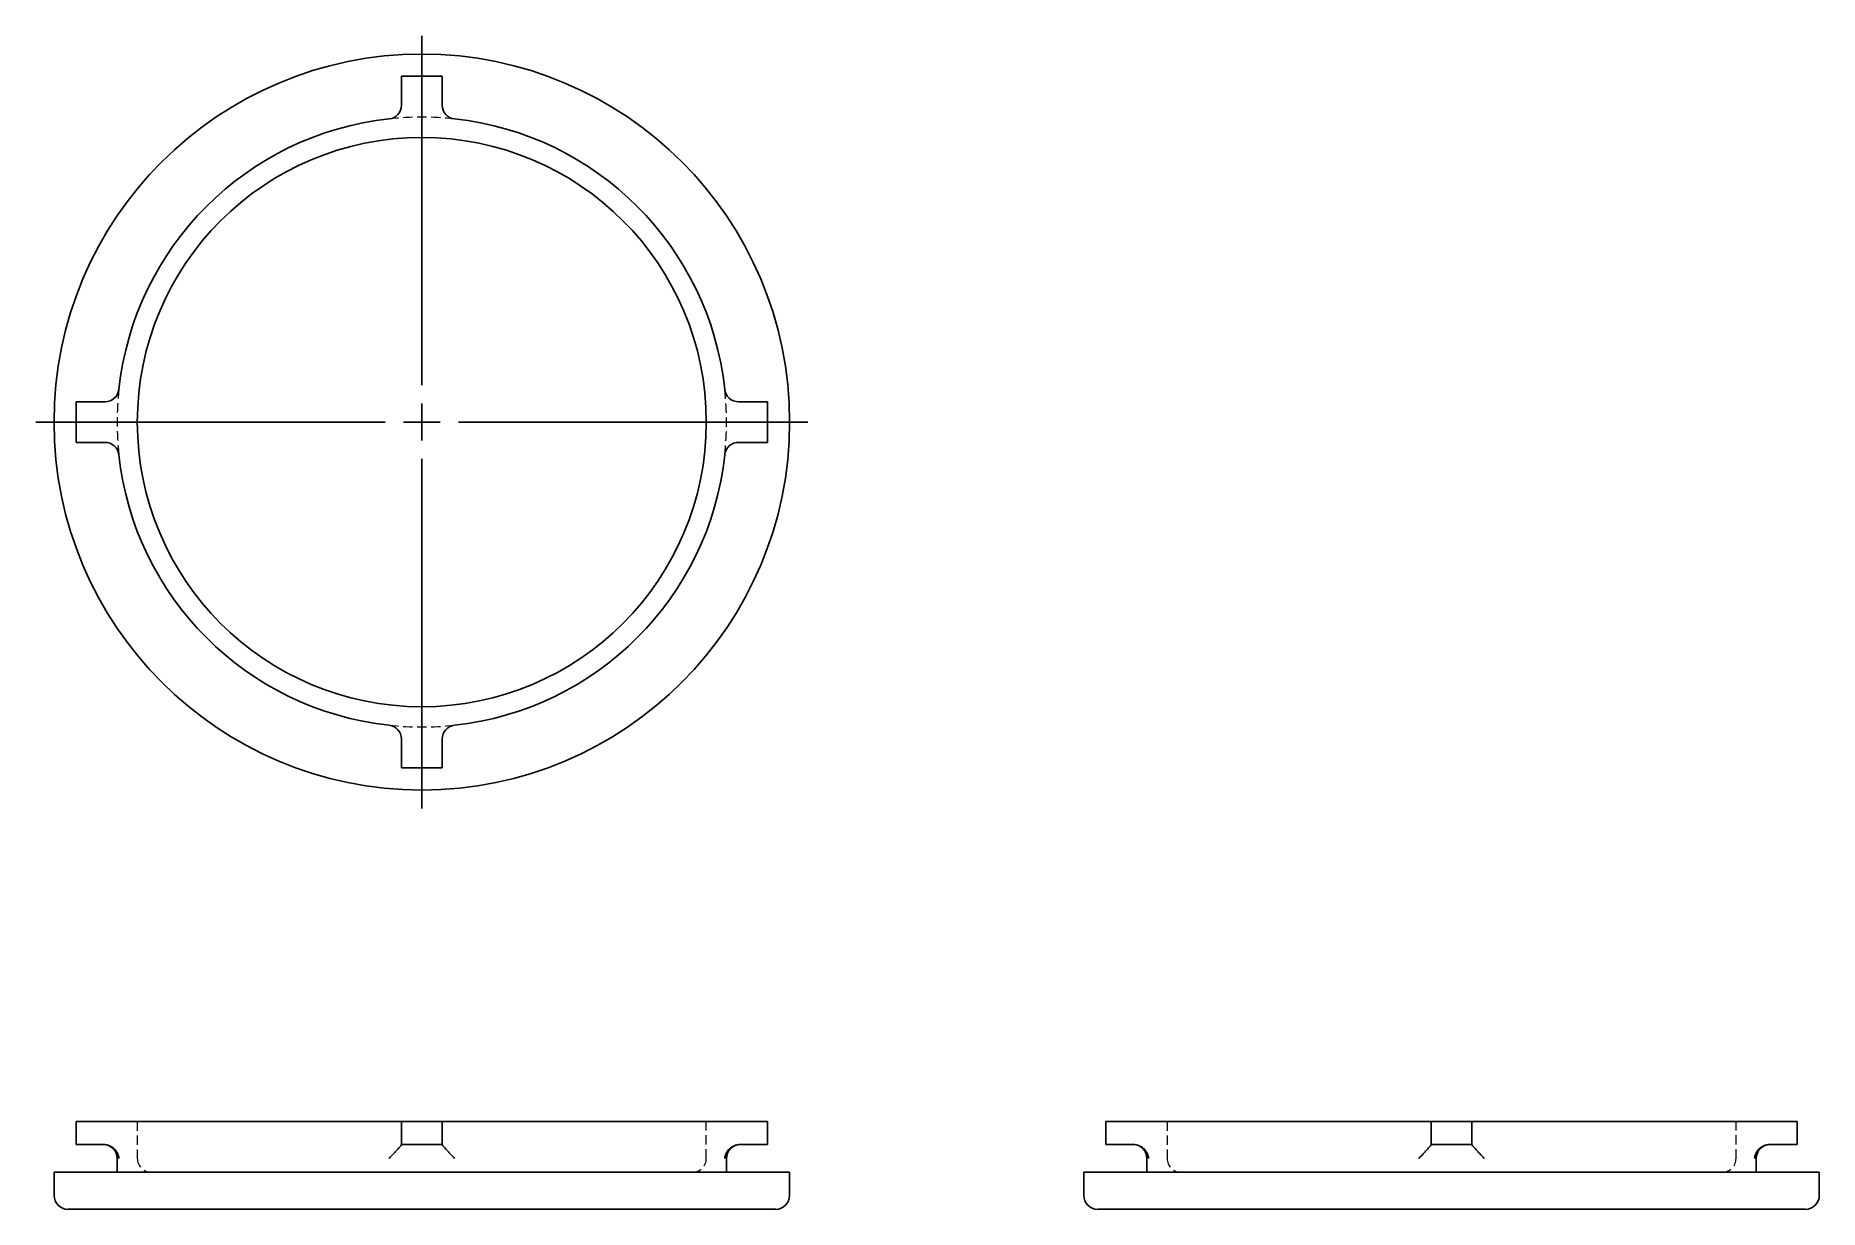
# Model space of a CAD drawing. Header units: millimetres. Extents: x 30 to 273, y 51 to 210.
import ezdxf

# ---------------------------------------------------------------- set-up
doc = ezdxf.new("R2010")
doc.units = ezdxf.units.MM
doc.linetypes.add('HIDDEN', pattern=[1.905, 1.27, -0.635])
doc.layers.add('10', color=7, linetype='Continuous')

# ---------------------------------------------------------------- blocks, each defined once
blk = doc.blocks.new('SW_CENTERMARKSYMBOL_0')
at = {"layer": '10', "color": 0}
for p, q in [((0, 5), (0, 52.5)), ((0, 0), (0, 2.5)), ((-5, 0), (-52.5, 0)), ((0, 0), (-2.5, 0)), ((0, 0), (0, -2.5)), ((0, 0), (2.5, 0)), ((5, 0), (52.5, 0)), ((0, -5), (0, -52.5))]:
    blk.add_line(p, q, dxfattribs=at)

msp = doc.modelspace()

# ---------------------------------------------------------------- linework, layer by layer
at = {"color": 7, "linetype": 'Continuous', "lineweight": 25}
for p, q in [((85.77, 205), (80.23, 205)), ((80.23, 205), (80.23, 201.07)), ((85.77, 201.07), (85.77, 205)), ((36, 160.77), (36, 155.23)), ((39.93, 160.77), (36, 160.77)), ((130, 160.77), (126.07, 160.77)), ((130, 155.23), (130, 160.77)), ((36, 155.23), (39.93, 155.23)), ((126.07, 155.23), (130, 155.23)), ((80.23, 114.93), (80.23, 111)), ((85.77, 111), (85.77, 114.93)), ((80.23, 111), (85.77, 111)), ((36, 59.83), (36, 62.97)), ((36, 62.97), (39.93, 62.97)), ((39.93, 62.97), (41.81, 62.97)), ((41.81, 62.97), (78.55, 62.97)), ((78.55, 62.97), (80.23, 62.97)), ((80.23, 59.83), (80.23, 62.97)), ((80.23, 62.97), (85.77, 62.97)), ((85.77, 59.83), (85.77, 62.97)), ((85.77, 62.97), (87.45, 62.97)), ((87.45, 62.97), (124.19, 62.97)), ((124.19, 62.97), (126.07, 62.97)), ((126.07, 62.97), (130, 62.97)), ((130, 59.83), (130, 62.97)), ((176, 59.83), (176, 62.97)), ((176, 62.97), (179.93, 62.97)), ((179.93, 62.97), (181.81, 62.97)), ((181.81, 62.97), (218.55, 62.97)), ((218.55, 62.97), (220.23, 62.97)), ((220.23, 59.83), (220.23, 62.97)), ((220.23, 62.97), (225.77, 62.97)), ((225.77, 59.83), (225.77, 62.97)), ((225.77, 62.97), (227.45, 62.97)), ((227.45, 62.97), (264.19, 62.97)), ((264.19, 62.97), (266.07, 62.97)), ((266.07, 62.97), (270, 62.97)), ((270, 59.83), (270, 62.97)), ((36, 59.83), (39.77, 59.83)), ((80.23, 59.83), (85.77, 59.83)), ((126.23, 59.83), (130, 59.83)), ((176, 59.83), (179.77, 59.83)), ((220.23, 59.83), (225.77, 59.83)), ((266.23, 59.83), (270, 59.83)), ((33, 56.06), (33, 52.91)), ((33, 56.06), (83, 56.06)), ((41.57, 57.94), (41.57, 56.06)), ((83, 56.06), (133, 56.06)), ((124.43, 56.06), (124.43, 57.94)), ((133, 52.91), (133, 56.06)), ((173, 56.06), (173, 52.91)), ((173, 56.06), (273, 56.06)), ((181.57, 57.94), (181.57, 56.06)), ((264.43, 56.06), (264.43, 57.94)), ((273, 52.91), (273, 56.06)), ((83, 51.03), (34.89, 51.03)), ((131.11, 51.03), (83, 51.03)), ((174.89, 51.03), (271.11, 51.03))]:
    msp.add_line(p, q, dxfattribs=at)
at = {"color": 7, "linetype": 'HIDDEN', "lineweight": 18}
for p, q in [((44.32, 62.97), (44.32, 57.94)), ((121.68, 57.94), (121.68, 62.97)), ((184.32, 62.97), (184.32, 57.94)), ((261.68, 57.94), (261.68, 62.97))]:
    msp.add_line(p, q, dxfattribs=at)
at = {"color": 7, "linetype": 'Continuous', "lineweight": 25}
for radius in [50, 38.68]:
    msp.add_circle((83, 158), radius, dxfattribs=at)
for centre, radius, start, end in [((83, 158), 41.43, 96.1674, 173.8326), ((78.35, 201.07), 1.89, 276.1674, 0), ((87.65, 201.07), 1.89, 180, 263.8326), ((83, 158), 41.43, 6.1674, 83.8326), ((39.93, 162.65), 1.89, 270, 353.8326), ((126.07, 162.65), 1.89, 186.1674, 270), ((39.93, 153.35), 1.89, 6.1674, 90), ((126.07, 153.35), 1.89, 90, 173.8326), ((83, 158), 41.43, 186.1674, 263.8326), ((83, 158), 41.43, 276.1674, 353.8326), ((78.35, 114.93), 1.89, 0, 83.8326), ((87.65, 114.93), 1.89, 96.1674, 180), ((39.68, 57.94), 1.89, 0, 90), ((126.32, 57.94), 1.89, 90, 180), ((179.68, 57.94), 1.89, 0, 90), ((266.32, 57.94), 1.89, 90, 180), ((34.89, 52.91), 1.89, 180, 270), ((131.11, 52.91), 1.89, 270, 0), ((174.89, 52.91), 1.89, 180, 270), ((271.11, 52.91), 1.89, 270, 0)]:
    msp.add_arc(centre, radius, start, end, dxfattribs=at)
at = {"color": 7, "linetype": 'HIDDEN', "lineweight": 18}
for centre, radius, start, end in [((83, 158), 41.43, 83.8326, 96.1674), ((83, 158), 41.43, 173.8326, 186.1674), ((83, 158), 41.43, 353.8326, 6.1674), ((83, 158), 41.43, 263.8326, 276.1674), ((46.21, 57.94), 1.89, 180, 270), ((119.79, 57.94), 1.89, 270, 0), ((186.21, 57.94), 1.89, 180, 270), ((259.79, 57.94), 1.89, 270, 0)]:
    msp.add_arc(centre, radius, start, end, dxfattribs=at)
at = {"color": 7, "linetype": 'Continuous', "lineweight": 25}
for points in [[(39.77, 59.83), (39.82, 59.83), (39.88, 59.83), (39.93, 59.82)], [(126.07, 59.82), (126.12, 59.83), (126.18, 59.83), (126.23, 59.83)], [(179.77, 59.83), (179.82, 59.83), (179.88, 59.83), (179.93, 59.82)], [(266.07, 59.82), (266.12, 59.83), (266.18, 59.83), (266.23, 59.83)]]:
    msp.add_open_spline(points, degree=3, dxfattribs=at)
for points in [[(39.93, 59.82), (40.07, 59.81), (40.21, 59.78), (40.48, 59.7), (40.6, 59.64), (40.83, 59.52), (40.94, 59.44), (41.13, 59.29), (41.22, 59.2), (41.37, 59.02), (41.44, 58.93), (41.56, 58.74), (41.61, 58.65), (41.73, 58.35), (41.78, 58.15), (41.81, 57.94)], [(80.23, 59.82), (80.23, 59.81), (80.22, 59.78), (80.16, 59.7), (80.11, 59.64), (80.01, 59.52), (79.94, 59.44), (79.81, 59.29), (79.73, 59.2), (79.57, 59.02), (79.48, 58.93), (79.31, 58.74), (79.22, 58.65), (78.94, 58.35), (78.75, 58.15), (78.55, 57.94)], [(85.77, 59.82), (85.77, 59.81), (85.78, 59.78), (85.84, 59.7), (85.89, 59.64), (85.99, 59.52), (86.06, 59.44), (86.19, 59.29), (86.27, 59.2), (86.43, 59.02), (86.52, 58.93), (86.69, 58.74), (86.78, 58.65), (87.06, 58.35), (87.25, 58.15), (87.45, 57.94)], [(126.07, 59.82), (125.93, 59.81), (125.79, 59.78), (125.52, 59.7), (125.4, 59.64), (125.17, 59.52), (125.06, 59.44), (124.87, 59.29), (124.78, 59.2), (124.63, 59.02), (124.56, 58.93), (124.44, 58.74), (124.39, 58.65), (124.27, 58.35), (124.22, 58.15), (124.19, 57.94)], [(179.93, 59.82), (180.07, 59.81), (180.21, 59.78), (180.48, 59.7), (180.6, 59.64), (180.83, 59.52), (180.94, 59.44), (181.13, 59.29), (181.22, 59.2), (181.37, 59.02), (181.44, 58.93), (181.56, 58.74), (181.61, 58.65), (181.73, 58.35), (181.78, 58.15), (181.81, 57.94)], [(220.23, 59.82), (220.23, 59.81), (220.22, 59.78), (220.16, 59.7), (220.11, 59.64), (220.01, 59.52), (219.94, 59.44), (219.81, 59.29), (219.73, 59.2), (219.57, 59.02), (219.48, 58.93), (219.31, 58.74), (219.22, 58.65), (218.94, 58.35), (218.75, 58.15), (218.55, 57.94)], [(225.77, 59.82), (225.77, 59.81), (225.78, 59.78), (225.84, 59.7), (225.89, 59.64), (225.99, 59.52), (226.06, 59.44), (226.19, 59.29), (226.27, 59.2), (226.43, 59.02), (226.52, 58.93), (226.69, 58.74), (226.78, 58.65), (227.06, 58.35), (227.25, 58.15), (227.45, 57.94)], [(266.07, 59.82), (265.93, 59.81), (265.79, 59.78), (265.52, 59.7), (265.4, 59.64), (265.17, 59.52), (265.06, 59.44), (264.87, 59.29), (264.78, 59.2), (264.63, 59.02), (264.56, 58.93), (264.44, 58.74), (264.39, 58.65), (264.27, 58.35), (264.22, 58.15), (264.19, 57.94)]]:
    msp.add_open_spline(points, degree=3, knots=[0, 0, 0, 0, 0.125, 0.125, 0.25, 0.25, 0.375, 0.375, 0.5, 0.5, 0.625, 0.625, 0.75, 0.75, 1, 1, 1, 1], dxfattribs=at)

# ---------------------------------------------------------------- block references
at = {"layer": '10'}
msp.add_blockref('SW_CENTERMARKSYMBOL_0', (83, 158), dxfattribs=at)

doc.saveas('drawing.dxf')
